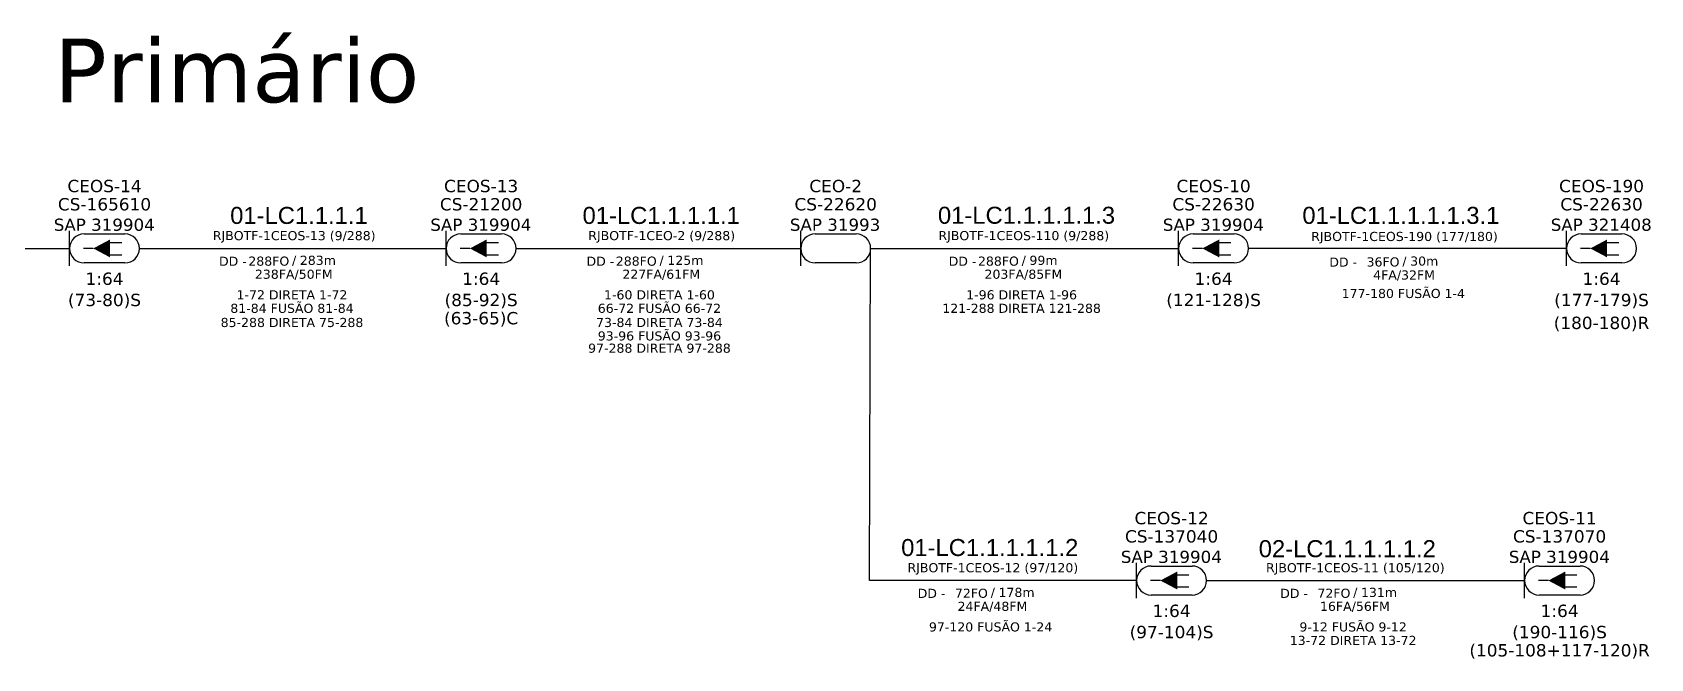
# Model space of a CAD drawing. Header units: millimetres. Extents: x 3086 to 4395, y 1295 to 1997.
# Drawn here: x 3340.5 to 3606.7, y 1625.6 to 1728.6 of the extents above; entities that cross this region are included whole.
import ezdxf
from ezdxf.enums import TextEntityAlignment as Align

# ---------------------------------------------------------------- set-up
doc = ezdxf.new("R2010")
doc.units = ezdxf.units.MM
doc.linetypes.add('ARILSUPP', pattern=[2.98, 1.42, -0.71, 0.14, -0.71])
for name, color, linetype in [('20.4-CEO', 1, 'Continuous'), ('20.4-CEOS', 1, 'Continuous'), ('20.5-CABO EM DUTO', 1, 'Continuous'), ('LC1', 3, 'Continuous')]:
    doc.layers.add(name, color=color, linetype=linetype)
doc.layers.add('40.1-ETIQUETAS', color=1, linetype='Continuous', lineweight=20)
doc.styles.add('ARIAL', font='arial.ttf')
doc.styles.add('siredit', font='verdana.ttf')

# ---------------------------------------------------------------- blocks, each defined once
blk = doc.blocks.new('ETIQUETA_RS5F')
at = {"layer": '40.1-ETIQUETAS', "color": 0, "style": 'siredit'}
blk.add_text('/', height=1.5, dxfattribs=at).set_placement((1.55, -1.95), align=Align.MIDDLE_RIGHT)
for tag, p in [('ETIQUETA_R_SECUNDARIA', (1.18, 2.1)), ('ETIQUETA_R_PRIMARIA', (1.18, 4.1)), ('F_ATIVAS/F_MORTAS', (1.11, -4.24))]:
    blk.add_attdef(tag, text='', height=1.5, dxfattribs=at).set_placement(p, align=Align.MIDDLE_CENTER)
for tag, p in [('TIPO_CABO', (-6.62, -2.12)), ('CAP_CABO', (0.37, -2.09))]:
    blk.add_attdef(tag, text='', height=1.5, dxfattribs=at).set_placement(p, align=Align.MIDDLE_RIGHT)
blk.add_attdef('METROS', text='', height=1.5, dxfattribs=at).set_placement((2.11, -1.95), align=Align.MIDDLE_LEFT)
for tag, p in [('FUSÃO_1', (0.82, -8.39)), ('FUSÃO_2', (0.82, -10.6)), ('FUSÃO_3', (0.82, -12.93)), ('FUSÃO_4', (0.82, -15.14)), ('FUSÃO_5', (0.82, -17.16))]:
    blk.add_attdef(tag, text='', height=1.5, dxfattribs=at).set_placement(p, align=Align.CENTER)
blk = doc.blocks.new('CEOS_UN')
at = {"layer": '20.4-CEOS', "color": 0}
for p, q in [((-9.11, 2.39), (-2.39, 2.39)), ((-2.39, -2.39), (-9.11, -2.39))]:
    blk.add_line(p, q, dxfattribs=at)
for points in [[(-11.5, -2.89), (-11.5, 2.89)], [(-4.96, 0.95), (-2.92, 0.95)], [(-7.6, 0), (-9.22, 0)], [(-4.96, -1.04), (-2.92, -1.04)]]:
    blk.add_lwpolyline(points, dxfattribs=at)
blk.add_lwpolyline([(-7.6, 0, 0, 2.95, 0), (-4.83, 0, 2.95, 2.95, 0)], format="xyseb", dxfattribs=at)
for centre, start, end in [((-9.11, 0), 90, 270), ((-2.39, 0), 270, 90)]:
    blk.add_arc(centre, 2.39, start, end, dxfattribs=at)
at = {"layer": '20.4-CEOS', "color": 7, "style": 'siredit'}
for tag, height, p in [('NOME?', 2.03, (-5.75, 10.27)), ('LOCAL?', 2.03, (-5.75, 7.27)), ('TIPO?', 2, (-8.98, 3.89))]:
    blk.add_attdef(tag, text='', height=height, dxfattribs=at).set_placement(p, align=Align.MIDDLE_CENTER)
for tag, p in [('RACIO_SPLITAGEM', (-5.75, -3.97)), ('FIBRAS_SPLITTER', (-5.75, -7.46)), ('FIBRAS_TOP_C', (-5.75, -10.46)), ('RESERVA_FINAIS', (-5.75, -13.29))]:
    blk.add_attdef(tag, text='', height=2.03, dxfattribs=at).set_placement(p, align=Align.TOP_CENTER)
blk = doc.blocks.new('CEO_UN')
at = {"layer": '20.4-CEO', "color": 0}
for p, q in [((-9.11, 2.39), (-2.39, 2.39)), ((-2.39, -2.39), (-9.11, -2.39))]:
    blk.add_line(p, q, dxfattribs=at)
blk.add_lwpolyline([(-11.5, -2.89), (-11.5, 2.89)], dxfattribs=at)
for centre, start, end in [((-9.11, 0), 90, 270), ((-2.39, 0), 270, 90)]:
    blk.add_arc(centre, 2.39, start, end, dxfattribs=at)
at = {"layer": '20.4-CEO', "color": 7, "style": 'siredit'}
for tag, height, p in [('NOME?', 2.03, (-5.75, 10.27)), ('LOCAL?', 2.03, (-5.75, 7.27)), ('TIPO?', 2, (-9.11, 3.89))]:
    blk.add_attdef(tag, text='', height=height, dxfattribs=at).set_placement(p, align=Align.MIDDLE_CENTER)
blk.add_attdef('FIBRAS_RESERVA', text='', height=2.03, dxfattribs=at).set_placement((-5.75, -3.97), align=Align.TOP_CENTER)

msp = doc.modelspace()

# ---------------------------------------------------------------- linework, layer by layer
at = {"color": 1}
msp.add_lwpolyline([(3592.9, 1693.08), (3540.59, 1693.08)], dxfattribs=at)
at = {"layer": '20.4-CEOS', "color": 1}
for p, q in [((3595.29, 1695.48), (3602.01, 1695.48)), ((3602.01, 1690.69), (3595.29, 1690.69))]:
    msp.add_line(p, q, dxfattribs=at)
for points in [[(3592.9, 1690.2), (3592.9, 1695.97)], [(3596.8, 1693.08), (3595.18, 1693.08)], [(3599.44, 1694.03), (3601.48, 1694.03)], [(3599.44, 1692.04), (3601.48, 1692.04)]]:
    msp.add_lwpolyline(points, dxfattribs=at)
msp.add_lwpolyline([(3596.8, 1693.08, 0, 2.95, 0), (3599.57, 1693.08, 2.95, 2.95, 0)], format="xyseb", dxfattribs=at)
for centre, start, end in [((3595.29, 1693.08), 90, 270), ((3602.01, 1693.08), 270, 90)]:
    msp.add_arc(centre, 2.39, start, end, dxfattribs=at)
at = {"layer": '20.5-CABO EM DUTO', "color": 0, "linetype": 'ByBlock'}
msp.add_line((3478.25, 1638.44), (3478.43, 1693.08), dxfattribs=at)
for points in [[(3299.52, 1693.08), (3346.66, 1693.08)], [(3358.16, 1693.08), (3408.61, 1693.08)], [(3420.11, 1693.08), (3466.93, 1693.08)], [(3522.18, 1638.44), (3478.25, 1638.44), (3478.25, 1638.44), (3478.43, 1693.08)], [(3478.43, 1693.08), (3529.09, 1693.08)], [(3533.68, 1638.44), (3586, 1638.44)]]:
    msp.add_lwpolyline(points, dxfattribs=at)

# ---------------------------------------------------------------- block references
at = {"layer": '20.4-CEO', "color": 0}
ref = msp.add_blockref('CEO_UN', (3478.43, 1693.08), dxfattribs=at)
ref.add_attrib('NOME?', 'CEO-2', dxfattribs={"color": 7, "height": 2.028, "style": 'siredit'}).set_placement((3472.68, 1703.35), align=Align.MIDDLE_CENTER)
ref.add_attrib('LOCAL?', 'CS-22620', dxfattribs={"color": 7, "height": 2.028, "style": 'siredit'}).set_placement((3472.68, 1700.35), align=Align.MIDDLE_CENTER)
ref.add_attrib('TIPO?', 'SAP 31993', dxfattribs={"color": 7, "height": 2, "style": 'siredit'}).set_placement((3472.58, 1696.98), align=Align.MIDDLE_CENTER)
at = {"layer": '20.4-CEOS', "color": 0}
ref = msp.add_blockref('CEOS_UN', (3358.16, 1693.08), dxfattribs=at)
ref.add_attrib('NOME?', 'CEOS-14', dxfattribs={"color": 7, "height": 2.028, "style": 'siredit'}).set_placement((3352.41, 1703.35), align=Align.MIDDLE_CENTER)
ref.add_attrib('LOCAL?', 'CS-165610', dxfattribs={"color": 7, "height": 2.028, "style": 'siredit'}).set_placement((3352.41, 1700.35), align=Align.MIDDLE_CENTER)
ref.add_attrib('TIPO?', 'SAP 319904', dxfattribs={"color": 7, "height": 2, "style": 'siredit'}).set_placement((3352.37, 1696.98), align=Align.MIDDLE_CENTER)
ref.add_attrib('RACIO_SPLITAGEM', '1:64', dxfattribs={"color": 7, "height": 2.028, "style": 'siredit'}).set_placement((3352.41, 1689.11), align=Align.TOP_CENTER)
ref.add_attrib('FIBRAS_SPLITTER', '(73-80)S', dxfattribs={"color": 7, "height": 2.028, "style": 'siredit'}).set_placement((3352.41, 1685.62), align=Align.TOP_CENTER)
ref = msp.add_blockref('CEOS_UN', (3420.11, 1693.08), dxfattribs=at)
ref.add_attrib('NOME?', 'CEOS-13', dxfattribs={"color": 7, "height": 2.028, "style": 'siredit'}).set_placement((3414.36, 1703.35), align=Align.MIDDLE_CENTER)
ref.add_attrib('LOCAL?', 'CS-21200', dxfattribs={"color": 7, "height": 2.028, "style": 'siredit'}).set_placement((3414.36, 1700.35), align=Align.MIDDLE_CENTER)
ref.add_attrib('TIPO?', 'SAP 319904', dxfattribs={"color": 7, "height": 2, "style": 'siredit'}).set_placement((3414.31, 1696.98), align=Align.MIDDLE_CENTER)
ref.add_attrib('RACIO_SPLITAGEM', '1:64', dxfattribs={"color": 7, "height": 2.028, "style": 'siredit'}).set_placement((3414.36, 1689.11), align=Align.TOP_CENTER)
ref.add_attrib('FIBRAS_SPLITTER', '(85-92)S', dxfattribs={"color": 7, "height": 2.028, "style": 'siredit'}).set_placement((3414.36, 1685.62), align=Align.TOP_CENTER)
ref.add_attrib('FIBRAS_TOP_C', '(63-65)C', dxfattribs={"color": 7, "height": 2.028, "style": 'siredit'}).set_placement((3414.36, 1682.62), align=Align.TOP_CENTER)
at = {"layer": '20.4-CEOS', "color": 5}
ref = msp.add_blockref('CEOS_UN', (3540.59, 1693.08), dxfattribs=at)
ref.add_attrib('NOME?', 'CEOS-10', dxfattribs={"color": 7, "height": 2.028, "style": 'siredit'}).set_placement((3534.84, 1703.35), align=Align.MIDDLE_CENTER)
ref.add_attrib('LOCAL?', 'CS-22630', dxfattribs={"color": 7, "height": 2.028, "style": 'siredit'}).set_placement((3534.84, 1700.35), align=Align.MIDDLE_CENTER)
ref.add_attrib('TIPO?', 'SAP 319904', dxfattribs={"color": 7, "height": 2, "style": 'siredit'}).set_placement((3534.8, 1696.98), align=Align.MIDDLE_CENTER)
ref.add_attrib('RACIO_SPLITAGEM', '1:64', dxfattribs={"color": 7, "height": 2.028, "style": 'siredit'}).set_placement((3534.84, 1689.11), align=Align.TOP_CENTER)
ref.add_attrib('FIBRAS_SPLITTER', '(121-128)S', dxfattribs={"color": 7, "height": 2.028, "style": 'siredit'}).set_placement((3534.84, 1685.62), align=Align.TOP_CENTER)
at = {"layer": '20.4-CEOS', "color": 1}
ref = msp.add_blockref('CEOS_UN', (3604.4, 1693.08), dxfattribs=at)
ref.add_attrib('NOME?', 'CEOS-190', dxfattribs={"color": 7, "height": 2.028, "style": 'siredit'}).set_placement((3598.65, 1703.35), align=Align.MIDDLE_CENTER)
ref.add_attrib('LOCAL?', 'CS-22630', dxfattribs={"color": 7, "height": 2.028, "style": 'siredit'}).set_placement((3598.65, 1700.35), align=Align.MIDDLE_CENTER)
ref.add_attrib('TIPO?', 'SAP 321408', dxfattribs={"color": 7, "height": 2, "style": 'siredit'}).set_placement((3598.6, 1696.98), align=Align.MIDDLE_CENTER)
ref.add_attrib('RACIO_SPLITAGEM', '1:64', dxfattribs={"color": 7, "height": 2.028, "style": 'siredit'}).set_placement((3598.65, 1689.11), align=Align.TOP_CENTER)
ref.add_attrib('FIBRAS_SPLITTER', '(177-179)S', dxfattribs={"color": 7, "height": 2.028, "style": 'siredit'}).set_placement((3598.65, 1685.62), align=Align.TOP_CENTER)
ref.add_attrib('RESERVA_FINAIS', '(180-180)R', dxfattribs={"color": 7, "height": 2.028, "style": 'siredit'}).set_placement((3598.65, 1681.85), align=Align.TOP_CENTER)
at = {"layer": '20.4-CEOS', "color": 0}
ref = msp.add_blockref('CEOS_UN', (3533.68, 1638.44), dxfattribs=at)
ref.add_attrib('NOME?', 'CEOS-12', dxfattribs={"color": 7, "height": 2.028, "style": 'siredit'}).set_placement((3527.93, 1648.71), align=Align.MIDDLE_CENTER)
ref.add_attrib('LOCAL?', 'CS-137040', dxfattribs={"color": 7, "height": 2.028, "style": 'siredit'}).set_placement((3527.93, 1645.71), align=Align.MIDDLE_CENTER)
ref.add_attrib('TIPO?', 'SAP 319904', dxfattribs={"color": 7, "height": 2, "style": 'siredit'}).set_placement((3527.89, 1642.34), align=Align.MIDDLE_CENTER)
ref.add_attrib('RACIO_SPLITAGEM', '1:64', dxfattribs={"color": 7, "height": 2.028, "style": 'siredit'}).set_placement((3527.93, 1634.47), align=Align.TOP_CENTER)
ref.add_attrib('FIBRAS_SPLITTER', '(97-104)S', dxfattribs={"color": 7, "height": 2.028, "style": 'siredit'}).set_placement((3527.93, 1630.98), align=Align.TOP_CENTER)
ref = msp.add_blockref('CEOS_UN', (3597.5, 1638.44), dxfattribs=at)
ref.add_attrib('NOME?', 'CEOS-11', dxfattribs={"color": 7, "height": 2.028, "style": 'siredit'}).set_placement((3591.75, 1648.71), align=Align.MIDDLE_CENTER)
ref.add_attrib('LOCAL?', 'CS-137070', dxfattribs={"color": 7, "height": 2.028, "style": 'siredit'}).set_placement((3591.75, 1645.71), align=Align.MIDDLE_CENTER)
ref.add_attrib('TIPO?', 'SAP 319904', dxfattribs={"color": 7, "height": 2, "style": 'siredit'}).set_placement((3591.71, 1642.34), align=Align.MIDDLE_CENTER)
ref.add_attrib('RACIO_SPLITAGEM', '1:64', dxfattribs={"color": 7, "height": 2.028, "style": 'siredit'}).set_placement((3591.75, 1634.47), align=Align.TOP_CENTER)
ref.add_attrib('FIBRAS_SPLITTER', '(190-116)S', dxfattribs={"color": 7, "height": 2.028, "style": 'siredit'}).set_placement((3591.75, 1630.98), align=Align.TOP_CENTER)
ref.add_attrib('FIBRAS_TOP_C', '(105-108+117-120)R', dxfattribs={"color": 7, "height": 2.0275, "style": 'siredit'}).set_placement((3591.75, 1627.98), align=Align.TOP_CENTER)
at = {"layer": '40.1-ETIQUETAS', "color": 0}
ref = msp.add_blockref('ETIQUETA_RS5F', (3382.4, 1693.08), dxfattribs=at)
ref.add_attrib('ETIQUETA_R_SECUNDARIA', 'RJBOTF-1CEOS-13 (9/288)', dxfattribs={"color": 0, "height": 1.5, "style": 'siredit'}).set_placement((3383.61, 1695.19), align=Align.MIDDLE_CENTER)
ref.add_attrib('TIPO_CABO', 'DD -', dxfattribs={"color": 0, "height": 1.5, "style": 'siredit'}).set_placement((3375.81, 1690.97), align=Align.MIDDLE_RIGHT)
ref.add_attrib('CAP_CABO', '288FO', dxfattribs={"color": 0, "height": 1.5, "style": 'siredit'}).set_placement((3382.8, 1690.99), align=Align.MIDDLE_RIGHT)
ref.add_attrib('METROS', '283m', dxfattribs={"color": 0, "height": 1.5, "style": 'siredit'}).set_placement((3384.54, 1691.13), align=Align.MIDDLE_LEFT)
ref.add_attrib('F_ATIVAS/F_MORTAS', '238FA/50FM', dxfattribs={"color": 0, "height": 1.5, "style": 'siredit'}).set_placement((3383.54, 1688.84), align=Align.MIDDLE_CENTER)
ref.add_attrib('FUSÃO_1', '1-72 DIRETA 1-72', dxfattribs={"color": 0, "height": 1.5, "style": 'siredit'}).set_placement((3383.25, 1684.7), align=Align.CENTER)
ref.add_attrib('FUSÃO_2', '81-84 FUSÃO 81-84', dxfattribs={"color": 0, "height": 1.5, "style": 'siredit'}).set_placement((3383.25, 1682.48), align=Align.CENTER)
ref.add_attrib('FUSÃO_3', '85-288 DIRETA 75-288', dxfattribs={"color": 0, "height": 1.5, "style": 'siredit'}).set_placement((3383.25, 1680.15), align=Align.CENTER)
ref = msp.add_blockref('ETIQUETA_RS5F', (3442.84, 1693.08), dxfattribs=at)
ref.add_attrib('ETIQUETA_R_SECUNDARIA', 'RJBOTF-1CEO-2 (9/288)', dxfattribs={"color": 0, "height": 1.5, "style": 'siredit'}).set_placement((3444.06, 1695.19), align=Align.MIDDLE_CENTER)
ref.add_attrib('TIPO_CABO', 'DD -', dxfattribs={"color": 0, "height": 1.5, "style": 'siredit'}).set_placement((3436.26, 1690.97), align=Align.MIDDLE_RIGHT)
ref.add_attrib('CAP_CABO', '288FO', dxfattribs={"color": 0, "height": 1.5, "style": 'siredit'}).set_placement((3443.24, 1690.99), align=Align.MIDDLE_RIGHT)
ref.add_attrib('METROS', '125m', dxfattribs={"color": 0, "height": 1.5, "style": 'siredit'}).set_placement((3444.99, 1691.13), align=Align.MIDDLE_LEFT)
ref.add_attrib('F_ATIVAS/F_MORTAS', '227FA/61FM', dxfattribs={"color": 0, "height": 1.5, "style": 'siredit'}).set_placement((3443.99, 1688.84), align=Align.MIDDLE_CENTER)
ref.add_attrib('FUSÃO_1', '1-60 DIRETA 1-60', dxfattribs={"color": 0, "height": 1.5, "style": 'siredit'}).set_placement((3443.69, 1684.7), align=Align.CENTER)
ref.add_attrib('FUSÃO_2', '66-72 FUSÃO 66-72', dxfattribs={"color": 0, "height": 1.5, "style": 'siredit'}).set_placement((3443.69, 1682.48), align=Align.CENTER)
ref.add_attrib('FUSÃO_3', '73-84 DIRETA 73-84', dxfattribs={"color": 0, "height": 1.5, "style": 'siredit'}).set_placement((3443.69, 1680.15), align=Align.CENTER)
ref.add_attrib('FUSÃO_4', '93-96 FUSÃO 93-96', dxfattribs={"color": 0, "height": 1.5, "style": 'siredit'}).set_placement((3443.69, 1677.94), align=Align.CENTER)
ref.add_attrib('FUSÃO_5', '97-288 DIRETA 97-288', dxfattribs={"color": 0, "height": 1.5, "style": 'siredit'}).set_placement((3443.69, 1675.92), align=Align.CENTER)
ref = msp.add_blockref('ETIQUETA_RS5F', (3502.41, 1693.08), dxfattribs=at)
ref.add_attrib('ETIQUETA_R_SECUNDARIA', 'RJBOTF-1CEOS-110 (9/288)', dxfattribs={"color": 0, "height": 1.5, "style": 'siredit'}).set_placement((3503.62, 1695.19), align=Align.MIDDLE_CENTER)
ref.add_attrib('TIPO_CABO', 'DD -', dxfattribs={"color": 0, "height": 1.5, "style": 'siredit'}).set_placement((3495.83, 1690.97), align=Align.MIDDLE_RIGHT)
ref.add_attrib('CAP_CABO', '288FO', dxfattribs={"color": 0, "height": 1.5, "style": 'siredit'}).set_placement((3502.81, 1690.99), align=Align.MIDDLE_RIGHT)
ref.add_attrib('METROS', '99m', dxfattribs={"color": 0, "height": 1.5, "style": 'siredit'}).set_placement((3504.55, 1691.13), align=Align.MIDDLE_LEFT)
ref.add_attrib('F_ATIVAS/F_MORTAS', '203FA/85FM', dxfattribs={"color": 0, "height": 1.5, "style": 'siredit'}).set_placement((3503.55, 1688.84), align=Align.MIDDLE_CENTER)
ref.add_attrib('FUSÃO_1', '1-96 DIRETA 1-96', dxfattribs={"color": 0, "height": 1.5, "style": 'siredit'}).set_placement((3503.26, 1684.7), align=Align.CENTER)
ref.add_attrib('FUSÃO_2', '121-288 DIRETA 121-288', dxfattribs={"color": 0, "height": 1.5, "style": 'siredit'}).set_placement((3503.26, 1682.48), align=Align.CENTER)
ref = msp.add_blockref('ETIQUETA_RS5F', (3565.03, 1692.95), dxfattribs=at)
ref.add_attrib('ETIQUETA_R_SECUNDARIA', 'RJBOTF-1CEOS-190 (177/180)', dxfattribs={"color": 0, "height": 1.5, "style": 'siredit'}).set_placement((3566.24, 1695.05), align=Align.MIDDLE_CENTER)
ref.add_attrib('TIPO_CABO', 'DD -', dxfattribs={"color": 0, "height": 1.5, "style": 'siredit'}).set_placement((3558.44, 1690.83), align=Align.MIDDLE_RIGHT)
ref.add_attrib('CAP_CABO', '36FO', dxfattribs={"color": 0, "height": 1.5, "style": 'siredit'}).set_placement((3565.42, 1690.86), align=Align.MIDDLE_RIGHT)
ref.add_attrib('METROS', '30m', dxfattribs={"color": 0, "height": 1.5, "style": 'siredit'}).set_placement((3567.17, 1691), align=Align.MIDDLE_LEFT)
ref.add_attrib('F_ATIVAS/F_MORTAS', '4FA/32FM', dxfattribs={"color": 0, "height": 1.5, "style": 'siredit'}).set_placement((3566.17, 1688.71), align=Align.MIDDLE_CENTER)
ref.add_attrib('FUSÃO_2', '177-180 FUSÃO 1-4', dxfattribs={"color": 0, "height": 1.5, "style": 'siredit'}).set_placement((3566.05, 1684.92), align=Align.CENTER)
ref = msp.add_blockref('ETIQUETA_RS5F', (3497.32, 1638.44), dxfattribs=at)
ref.add_attrib('ETIQUETA_R_SECUNDARIA', 'RJBOTF-1CEOS-12 (97/120)', dxfattribs={"color": 0, "height": 1.5, "style": 'siredit'}).set_placement((3498.53, 1640.55), align=Align.MIDDLE_CENTER)
ref.add_attrib('TIPO_CABO', 'DD -', dxfattribs={"color": 0, "height": 1.5, "style": 'siredit'}).set_placement((3490.73, 1636.33), align=Align.MIDDLE_RIGHT)
ref.add_attrib('CAP_CABO', '72FO', dxfattribs={"color": 0, "height": 1.5, "style": 'siredit'}).set_placement((3497.71, 1636.35), align=Align.MIDDLE_RIGHT)
ref.add_attrib('METROS', '178m', dxfattribs={"color": 0, "height": 1.5, "style": 'siredit'}).set_placement((3499.46, 1636.49), align=Align.MIDDLE_LEFT)
ref.add_attrib('F_ATIVAS/F_MORTAS', '24FA/48FM', dxfattribs={"color": 0, "height": 1.5, "style": 'siredit'}).set_placement((3498.46, 1634.2), align=Align.MIDDLE_CENTER)
ref.add_attrib('FUSÃO_1', '97-120 FUSÃO 1-24', dxfattribs={"color": 0, "height": 1.5, "style": 'siredit'}).set_placement((3498.16, 1630.06), align=Align.CENTER)
ref = msp.add_blockref('ETIQUETA_RS5F', (3556.94, 1638.44), dxfattribs=at)
ref.add_attrib('ETIQUETA_R_SECUNDARIA', 'RJBOTF-1CEOS-11 (105/120)', dxfattribs={"color": 0, "height": 1.5, "style": 'siredit'}).set_placement((3558.15, 1640.55), align=Align.MIDDLE_CENTER)
ref.add_attrib('TIPO_CABO', 'DD -', dxfattribs={"color": 0, "height": 1.5, "style": 'siredit'}).set_placement((3550.36, 1636.33), align=Align.MIDDLE_RIGHT)
ref.add_attrib('CAP_CABO', '72FO', dxfattribs={"color": 0, "height": 1.5, "style": 'siredit'}).set_placement((3557.34, 1636.35), align=Align.MIDDLE_RIGHT)
ref.add_attrib('METROS', '131m', dxfattribs={"color": 0, "height": 1.5, "style": 'siredit'}).set_placement((3559.08, 1636.49), align=Align.MIDDLE_LEFT)
ref.add_attrib('F_ATIVAS/F_MORTAS', '16FA/56FM', dxfattribs={"color": 0, "height": 1.5, "style": 'siredit'}).set_placement((3558.08, 1634.2), align=Align.MIDDLE_CENTER)
ref.add_attrib('FUSÃO_1', '9-12 FUSÃO 9-12', dxfattribs={"color": 0, "height": 1.5, "style": 'siredit'}).set_placement((3557.79, 1630.06), align=Align.CENTER)
ref.add_attrib('FUSÃO_2', '13-72 DIRETA 13-72', dxfattribs={"color": 0, "height": 1.5, "style": 'siredit'}).set_placement((3557.79, 1627.84), align=Align.CENTER)

# ---------------------------------------------------------------- texts
at = {"color": 0, "style": 'siredit'}
msp.add_text('Primário', height=10.477, dxfattribs=at).set_placement((3344.13, 1717.14))
at = {"layer": 'LC1', "linetype": 'ARILSUPP', "style": 'ARIAL'}
for s, p in [('01-LC1.1.1.1', (3384.39, 1698.51)), ('01-LC1.1.1.1.1', (3443.98, 1698.51)), ('01-LC1.1.1.1.1.3', (3504.07, 1698.54)), ('01-LC1.1.1.1.1.3.1', (3565.64, 1698.52)), ('01-LC1.1.1.1.1.2', (3498.02, 1643.87)), ('02-LC1.1.1.1.1.2', (3556.83, 1643.68))]:
    msp.add_text(s, height=2.8, dxfattribs=at).set_placement(p, align=Align.MIDDLE_CENTER)

doc.saveas('drawing.dxf')
